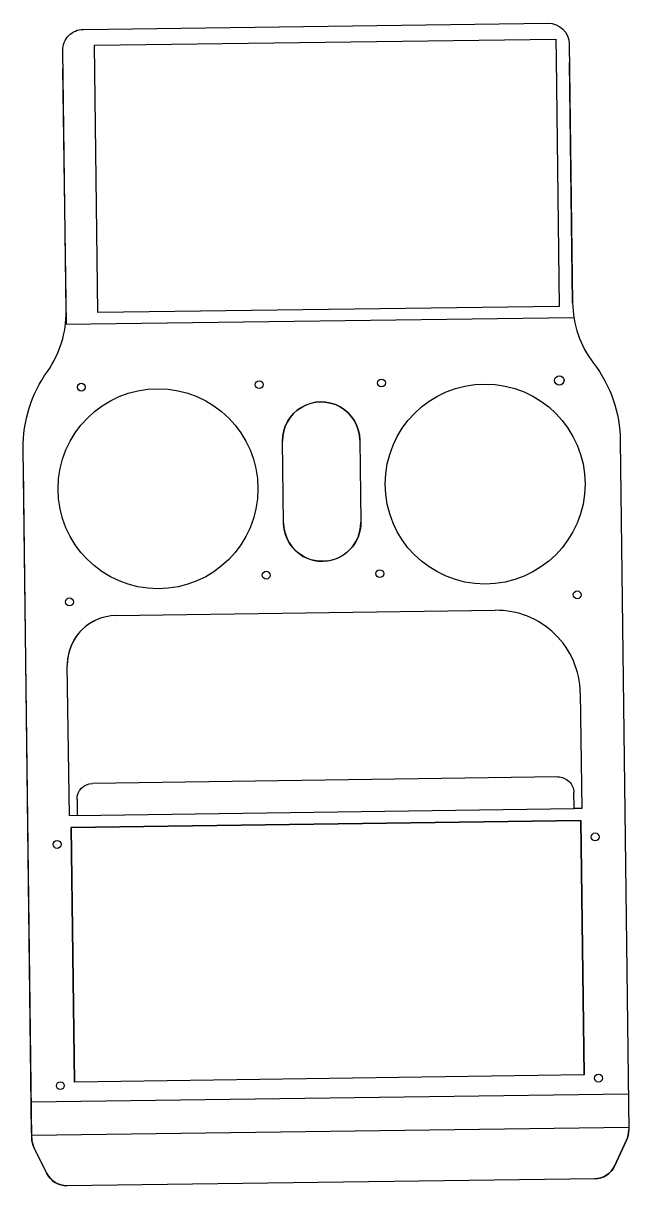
# Model space of a CAD drawing. Header units: millimetres. Extents: x -968 to -737, y 196 to 640.
import ezdxf

# ---------------------------------------------------------------- set-up
doc = ezdxf.new("R2010")
doc.units = ezdxf.units.MM
doc.layers.get('0').update_dxf_attribs({"linetype": 'CONTINUOUS'})

msp = doc.modelspace()

# ---------------------------------------------------------------- linework, layer by layer
for p, q in [((-951.99, 525.28), (-953.27, 622.87)), ((-758.32, 533.43), (-759.53, 625.41)), ((-952.3, 525.28), (-757.84, 527.83)), ((-965.26, 215.93), (-968.39, 470.55)), ((-933.08, 413.76), (-787.89, 415.79)), ((-950.82, 337.25), (-951.62, 394.7)), ((-755.4, 384.2), (-754.78, 339.99)), ((-763.95, 352.06), (-941.99, 349.58)), ((-947.91, 343.49), (-947.82, 337.3)), ((-757.78, 339.95), (-757.87, 346.15)), ((-947.82, 337.3), (-757.78, 339.95)), ((-754.78, 339.99), (-757.78, 339.95)), ((-947.82, 337.3), (-950.82, 337.25)), ((-755.21, 335.41), (-950.19, 332.69)), ((-753.85, 238.12), (-755.21, 335.41)), ((-950.19, 332.69), (-948.83, 235.4)), ((-737.01, 230.7), (-965.4, 227.7)), ((-736.85, 218), (-965.25, 215)), ((-736.85, 218), (-965.25, 215)), ((-964.28, 210.13), (-959.43, 200.41)), ((-742.28, 203.27), (-737.7, 213.1)), ((-749.84, 198.38), (-951.75, 195.73))]:
    msp.add_line(p, q)
for points in [[(-736.84, 217.07, -0.112656), (-737.7, 213.1), (-742.28, 203.27, -0.287883), (-749.84, 198.38), (-951.75, 195.73, -0.287883), (-959.43, 200.41), (-964.28, 210.13, -0.113086), (-965.24, 214.09), (-968.47, 477.59, -0.1588), (-959.23, 507.17, 0.159017), (-952.06, 530.18), (-953.37, 629.87, -0.414222), (-945.47, 637.97), (-767.72, 640.3, -0.414205), (-759.62, 632.41), (-758.32, 533.43, 0.161107), (-750.35, 510.36, -0.161325), (-740.08, 480.57)], [(-839.33, 449.51, -1), (-868.88, 449.12), (-869.3, 480.52, -1), (-839.74, 480.9)]]:
    msp.add_lwpolyline(points, format="xyb", close=True)
for points in [[(-764.77, 634.25), (-764.67, 626.75), (-763.42, 531.99), (-939.93, 529.67), (-941.27, 631.93)], [(-950.19, 332.69), (-755.21, 335.41), (-753.85, 238.12), (-948.83, 235.4)]]:
    msp.add_lwpolyline(points, close=True)
for centre, radius in [((-946.25, 501.12), 1.5), ((-878.22, 502.07), 1.5), ((-831.42, 502.73), 1.5), ((-763.4, 503.68), 1.8), ((-916.91, 462.27), 38.23), ((-916.91, 462.27), 38.23), ((-791.79, 464.06), 38.23), ((-791.79, 464.06), 38.23), ((-832.08, 429.82), 1.5), ((-875.53, 429.21), 1.5), ((-756.56, 421.73), 1.5), ((-950.8, 419.01), 1.5), ((-749.7, 329.14), 1.5), ((-955.51, 326.26), 1.5), ((-748.41, 236.9), 1.5), ((-954.3, 234.02), 1.5)]:
    msp.add_circle(centre, radius)
for centre, radius, start, end in [((-854.52, 480.71), 14.78, 0.752, 180.752), ((-854.11, 449.31), 14.78, -179.248, 0.752), ((-932.82, 394.96), 18.81, 90.8007, 180.8007), ((-932.83, 394.96), 18.81, 90.8007, 178.7488), ((-787.44, 383.75), 32.04, 0.8007, 90.8007), ((-956.12, 214.2), 9.12, 180.752, 206.5111), ((-745.96, 216.96), 9.12, -25.007, 0.752), ((-951.86, 204.19), 8.47, 206.5111, 270.752), ((-749.96, 206.84), 8.47, 270.752, 334.993)]:
    msp.add_arc(centre, radius, start, end)
at = {"extrusion": (0, 0, -1)}
for centre, start, end in [((763.87, 346.07), 89.1993, 179.1993), ((941.91, 343.58), -0.8007, 89.1993)]:
    msp.add_arc(centre, 6, start, end, dxfattribs=at)

doc.saveas('drawing.dxf')
